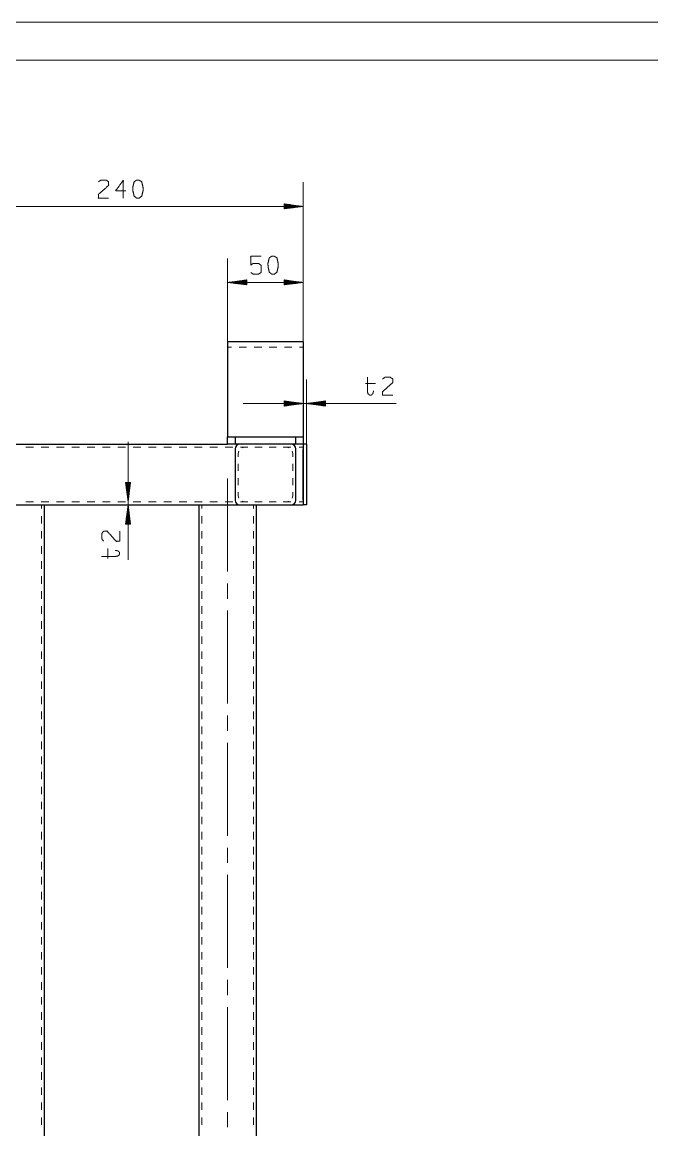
# Model space of a CAD drawing. Header units: millimetres. Extents: x 2210 to 79821, y -19430 to 2344.
# Drawn here: x 11795.6 to 11878.8, y 1643.5 to 1789.8 of the extents above; entities that cross this region are included whole.
import ezdxf

# ---------------------------------------------------------------- set-up
doc = ezdxf.new("R2010")
doc.units = ezdxf.units.MM
doc.layers.add('101', color=7, linetype='Continuous', true_color=0xffffff)

msp = doc.modelspace()

# ---------------------------------------------------------------- linework, layer by layer
at = {"layer": '101', "color": 133, "linetype": 'Continuous', "lineweight": 18}
for p, q in [((12089.95, 1789.82), (11669.95, 1789.82)), ((12084.95, 1784.82), (11694.95, 1784.82))]:
    msp.add_line(p, q, dxfattribs=at)
at = {"layer": '101', "color": 22, "linetype": 'Continuous', "lineweight": 18}
for p, q in [((11832.77, 1747.59), (11832.77, 1768.66)), ((11784.77, 1765.48), (11832.77, 1765.48)), ((11830.23, 1765.82), (11830.23, 1765.15)), ((11832.77, 1765.48), (11830.23, 1765.82)), ((11830.23, 1765.81), (11830.27, 1765.81)), ((11830.23, 1765.81), (11830.27, 1765.81)), ((11830.23, 1765.76), (11830.65, 1765.76)), ((11830.23, 1765.71), (11831.04, 1765.71)), ((11830.23, 1765.66), (11831.42, 1765.66)), ((11830.23, 1765.61), (11831.81, 1765.61)), ((11830.23, 1765.56), (11832.2, 1765.56)), ((11830.23, 1765.51), (11832.58, 1765.51)), ((11830.23, 1765.15), (11832.77, 1765.48)), ((11830.23, 1765.46), (11832.58, 1765.46)), ((11830.23, 1765.41), (11832.2, 1765.41)), ((11830.23, 1765.36), (11831.81, 1765.36)), ((11830.23, 1765.31), (11831.42, 1765.31)), ((11830.23, 1765.25), (11831.04, 1765.25)), ((11830.23, 1765.2), (11830.65, 1765.2)), ((11830.23, 1765.15), (11830.27, 1765.15)), ((11830.23, 1765.15), (11830.27, 1765.15)), ((11822.77, 1747.59), (11822.77, 1758.61)), ((11832.77, 1747.59), (11832.77, 1758.61)), ((11825.31, 1755.77), (11822.77, 1755.44)), ((11822.77, 1755.44), (11832.77, 1755.44)), ((11822.77, 1755.44), (11825.31, 1755.1)), ((11825.31, 1755.46), (11822.97, 1755.46)), ((11825.31, 1755.41), (11822.97, 1755.41)), ((11825.31, 1755.51), (11823.35, 1755.51)), ((11825.31, 1755.36), (11823.35, 1755.36)), ((11825.31, 1755.56), (11823.74, 1755.56)), ((11825.31, 1755.31), (11823.74, 1755.31)), ((11825.31, 1755.61), (11824.12, 1755.61)), ((11825.31, 1755.26), (11824.12, 1755.26)), ((11825.31, 1755.66), (11824.51, 1755.66)), ((11825.31, 1755.21), (11824.51, 1755.21)), ((11825.31, 1755.72), (11824.9, 1755.72)), ((11825.31, 1755.16), (11824.9, 1755.16)), ((11825.31, 1755.77), (11825.28, 1755.77)), ((11825.31, 1755.77), (11825.28, 1755.77)), ((11825.31, 1755.11), (11825.28, 1755.11)), ((11825.31, 1755.11), (11825.28, 1755.11)), ((11825.31, 1755.1), (11825.31, 1755.77)), ((11832.77, 1755.44), (11830.23, 1755.77)), ((11830.23, 1755.77), (11830.27, 1755.77)), ((11830.23, 1755.77), (11830.23, 1755.1)), ((11830.23, 1755.77), (11830.27, 1755.77)), ((11830.23, 1755.72), (11830.65, 1755.72)), ((11830.23, 1755.66), (11831.04, 1755.66)), ((11830.23, 1755.61), (11831.42, 1755.61)), ((11830.23, 1755.56), (11831.81, 1755.56)), ((11830.23, 1755.51), (11832.2, 1755.51)), ((11830.23, 1755.46), (11832.58, 1755.46)), ((11830.23, 1755.1), (11832.77, 1755.44)), ((11830.23, 1755.41), (11832.58, 1755.41)), ((11830.23, 1755.36), (11832.2, 1755.36)), ((11830.23, 1755.31), (11831.81, 1755.31)), ((11830.23, 1755.26), (11831.42, 1755.26)), ((11830.23, 1755.21), (11831.04, 1755.21)), ((11830.23, 1755.16), (11830.65, 1755.16)), ((11830.23, 1755.11), (11830.27, 1755.11)), ((11830.23, 1755.11), (11830.27, 1755.11)), ((11832.77, 1734.05), (11832.77, 1742.61)), ((11833.17, 1734.05), (11833.17, 1742.61)), ((11824.84, 1739.43), (11845.03, 1739.43)), ((11830.23, 1739.77), (11830.23, 1739.1)), ((11832.77, 1739.43), (11830.23, 1739.77)), ((11830.23, 1739.76), (11830.27, 1739.76)), ((11830.23, 1739.76), (11830.27, 1739.76)), ((11830.23, 1739.71), (11830.65, 1739.71)), ((11830.23, 1739.66), (11831.04, 1739.66)), ((11830.23, 1739.61), (11831.42, 1739.61)), ((11830.23, 1739.56), (11831.81, 1739.56)), ((11830.23, 1739.51), (11832.2, 1739.51)), ((11830.23, 1739.46), (11832.58, 1739.46)), ((11830.23, 1739.1), (11832.77, 1739.43)), ((11830.23, 1739.41), (11832.58, 1739.41)), ((11830.23, 1739.36), (11832.2, 1739.36)), ((11830.23, 1739.31), (11831.81, 1739.31)), ((11830.23, 1739.26), (11831.42, 1739.26)), ((11830.23, 1739.21), (11831.04, 1739.21)), ((11830.23, 1739.15), (11830.65, 1739.15)), ((11830.23, 1739.1), (11830.27, 1739.1)), ((11830.23, 1739.1), (11830.27, 1739.1)), ((11835.71, 1739.77), (11833.17, 1739.43)), ((11833.17, 1739.43), (11835.71, 1739.1)), ((11835.71, 1739.46), (11833.37, 1739.46)), ((11835.71, 1739.41), (11833.37, 1739.41)), ((11835.71, 1739.51), (11833.75, 1739.51)), ((11835.71, 1739.36), (11833.75, 1739.36)), ((11835.71, 1739.56), (11834.14, 1739.56)), ((11835.71, 1739.31), (11834.14, 1739.31)), ((11835.71, 1739.61), (11834.52, 1739.61)), ((11835.71, 1739.26), (11834.52, 1739.26)), ((11835.71, 1739.66), (11834.91, 1739.66)), ((11835.71, 1739.21), (11834.91, 1739.21)), ((11835.71, 1739.71), (11835.3, 1739.71)), ((11835.71, 1739.15), (11835.3, 1739.15)), ((11835.71, 1739.76), (11835.68, 1739.76)), ((11835.71, 1739.76), (11835.68, 1739.76)), ((11835.71, 1739.1), (11835.68, 1739.1)), ((11835.71, 1739.1), (11835.68, 1739.1)), ((11835.71, 1739.1), (11835.71, 1739.77)), ((11809.61, 1718.78), (11809.61, 1734.39)), ((11809.28, 1728.99), (11809.61, 1726.45)), ((11809.95, 1728.99), (11809.28, 1728.99)), ((11809.28, 1728.99), (11809.28, 1728.96)), ((11809.28, 1728.99), (11809.28, 1728.96)), ((11809.33, 1728.99), (11809.33, 1728.57)), ((11809.38, 1728.99), (11809.38, 1728.19)), ((11809.43, 1728.99), (11809.43, 1727.8)), ((11809.49, 1728.99), (11809.49, 1727.41)), ((11809.54, 1728.99), (11809.54, 1727.03)), ((11809.59, 1728.99), (11809.59, 1726.64)), ((11809.61, 1726.45), (11809.95, 1728.99)), ((11809.64, 1728.99), (11809.64, 1726.64)), ((11809.69, 1728.99), (11809.69, 1727.03)), ((11809.74, 1728.99), (11809.74, 1727.41)), ((11809.79, 1728.99), (11809.79, 1727.8)), ((11809.84, 1728.99), (11809.84, 1728.19)), ((11809.89, 1728.99), (11809.89, 1728.57)), ((11809.94, 1728.99), (11809.94, 1728.96)), ((11809.94, 1728.99), (11809.94, 1728.96)), ((11809.61, 1726.05), (11809.28, 1723.51)), ((11809.59, 1723.51), (11809.59, 1725.86)), ((11809.95, 1723.51), (11809.61, 1726.05)), ((11809.64, 1723.51), (11809.64, 1725.86)), ((11809.38, 1723.51), (11809.38, 1724.31)), ((11809.43, 1723.51), (11809.43, 1724.7)), ((11809.49, 1723.51), (11809.49, 1725.09)), ((11809.54, 1723.51), (11809.54, 1725.47)), ((11809.69, 1723.51), (11809.69, 1725.47)), ((11809.74, 1723.51), (11809.74, 1725.09)), ((11809.79, 1723.51), (11809.79, 1724.7)), ((11809.84, 1723.51), (11809.84, 1724.31)), ((11809.28, 1723.51), (11809.28, 1723.54)), ((11809.28, 1723.51), (11809.28, 1723.54)), ((11809.28, 1723.51), (11809.95, 1723.51)), ((11809.33, 1723.51), (11809.33, 1723.93)), ((11809.89, 1723.51), (11809.89, 1723.93)), ((11809.94, 1723.51), (11809.94, 1723.54)), ((11809.94, 1723.51), (11809.94, 1723.54))]:
    msp.add_line(p, q, dxfattribs=at)
at = {"layer": '101', "color": 92, "linetype": 'Continuous', "lineweight": 25}
for p, q in [((11822.77, 1747.59), (11822.77, 1745.05)), ((11832.77, 1747.59), (11822.77, 1747.59)), ((11832.77, 1747.59), (11832.77, 1745.05)), ((11822.77, 1743.64), (11822.77, 1736.05)), ((11832.77, 1743.64), (11832.77, 1736.05)), ((11822.77, 1734.05), (11822.77, 1735.05)), ((11822.77, 1735.05), (11823.77, 1735.05)), ((11823.77, 1735.05), (11823.77, 1734.05)), ((11823.77, 1735.05), (11831.77, 1735.05)), ((11831.77, 1734.05), (11831.77, 1735.05)), ((11831.77, 1735.05), (11832.77, 1735.05)), ((11832.77, 1735.05), (11832.77, 1734.05)), ((11794.77, 1734.05), (11822.77, 1734.05)), ((11823.77, 1734.05), (11822.77, 1734.05)), ((11831.77, 1734.05), (11823.77, 1734.05)), ((11832.77, 1734.05), (11831.77, 1734.05)), ((11832.77, 1726.65), (11832.77, 1733.45)), ((11796.47, 1726.05), (11821.08, 1726.05)), ((11798.57, 1581.05), (11798.57, 1726.05)), ((11818.97, 1726.05), (11818.97, 1581.05)), ((11826.57, 1581.05), (11826.57, 1726.05)), ((11831.17, 1726.05), (11832.77, 1726.05))]:
    msp.add_line(p, q, dxfattribs=at)
at = {"layer": '101', "color": 53, "linetype": 'Continuous', "lineweight": 18}
for p, q in [((11823.27, 1746.88), (11822.77, 1746.88)), ((11825.27, 1746.88), (11824.27, 1746.88)), ((11827.27, 1746.88), (11826.27, 1746.88)), ((11829.27, 1746.88), (11828.27, 1746.88)), ((11831.27, 1746.88), (11830.27, 1746.88)), ((11832.77, 1746.88), (11832.27, 1746.88)), ((11796.12, 1733.65), (11797.13, 1733.65)), ((11798.14, 1733.65), (11799.16, 1733.65)), ((11800.17, 1733.65), (11801.18, 1733.65)), ((11802.19, 1733.65), (11803.21, 1733.65)), ((11804.22, 1733.65), (11805.23, 1733.65)), ((11806.24, 1733.65), (11807.26, 1733.65)), ((11808.27, 1733.65), (11809.28, 1733.65)), ((11810.29, 1733.65), (11811.31, 1733.65)), ((11812.32, 1733.65), (11813.33, 1733.65)), ((11814.34, 1733.65), (11815.36, 1733.65)), ((11816.37, 1733.65), (11817.38, 1733.65)), ((11818.39, 1733.65), (11819.4, 1733.65)), ((11820.42, 1733.65), (11821.43, 1733.65)), ((11822.44, 1733.65), (11823.45, 1733.65)), ((11824.25, 1733.15), (11824.17, 1732.85)), ((11824.17, 1732.85), (11824.17, 1732.38)), ((11824.47, 1733.65), (11824.97, 1733.65)), ((11824.97, 1733.65), (11824.67, 1733.57)), ((11825.44, 1733.65), (11824.97, 1733.65)), ((11827.31, 1733.65), (11826.37, 1733.65)), ((11829.17, 1733.65), (11828.24, 1733.65)), ((11830.57, 1733.65), (11830.11, 1733.65)), ((11830.87, 1733.57), (11830.57, 1733.65)), ((11830.57, 1733.65), (11831.12, 1733.65)), ((11831.37, 1732.85), (11831.29, 1733.15)), ((11831.37, 1732.38), (11831.37, 1732.85)), ((11832.22, 1733.65), (11832.77, 1733.65)), ((11824.17, 1731.45), (11824.17, 1730.52)), ((11831.37, 1730.52), (11831.37, 1731.45)), ((11824.17, 1729.58), (11824.17, 1728.65)), ((11831.37, 1728.65), (11831.37, 1729.58)), ((11824.17, 1727.72), (11824.17, 1727.25)), ((11824.17, 1727.25), (11824.25, 1726.95)), ((11831.29, 1726.95), (11831.37, 1727.25)), ((11831.37, 1727.25), (11831.37, 1727.72)), ((11796.12, 1726.45), (11797.13, 1726.45)), ((11798.14, 1726.45), (11799.16, 1726.45)), ((11798.17, 1725.55), (11798.17, 1726.05)), ((11800.17, 1726.45), (11801.18, 1726.45)), ((11802.19, 1726.45), (11803.21, 1726.45)), ((11804.22, 1726.45), (11805.23, 1726.45)), ((11806.24, 1726.45), (11807.26, 1726.45)), ((11808.27, 1726.45), (11809.28, 1726.45)), ((11810.29, 1726.45), (11811.31, 1726.45)), ((11812.32, 1726.45), (11813.33, 1726.45)), ((11814.34, 1726.45), (11815.36, 1726.45)), ((11816.37, 1726.45), (11817.38, 1726.45)), ((11818.39, 1726.45), (11819.4, 1726.45)), ((11819.37, 1726.05), (11819.37, 1725.55)), ((11820.42, 1726.45), (11821.43, 1726.45)), ((11822.44, 1726.45), (11823.45, 1726.45)), ((11824.47, 1726.45), (11824.97, 1726.45)), ((11824.67, 1726.53), (11824.97, 1726.45)), ((11824.97, 1726.45), (11825.44, 1726.45)), ((11826.17, 1725.55), (11826.17, 1726.05)), ((11826.37, 1726.45), (11827.31, 1726.45)), ((11828.24, 1726.45), (11829.17, 1726.45)), ((11830.11, 1726.45), (11830.57, 1726.45)), ((11830.57, 1726.45), (11830.87, 1726.53)), ((11830.57, 1726.45), (11831.12, 1726.45)), ((11832.22, 1726.45), (11832.77, 1726.45)), ((11798.17, 1723.57), (11798.17, 1724.56)), ((11819.37, 1724.56), (11819.37, 1723.57)), ((11826.17, 1723.57), (11826.17, 1724.56)), ((11798.17, 1721.58), (11798.17, 1722.57)), ((11819.37, 1722.57), (11819.37, 1721.58)), ((11826.17, 1721.58), (11826.17, 1722.57)), ((11798.17, 1719.59), (11798.17, 1720.59)), ((11819.37, 1720.59), (11819.37, 1719.59)), ((11826.17, 1719.59), (11826.17, 1720.59)), ((11798.17, 1717.61), (11798.17, 1718.6)), ((11819.37, 1718.6), (11819.37, 1717.61)), ((11826.17, 1717.61), (11826.17, 1718.6)), ((11798.17, 1715.62), (11798.17, 1716.62)), ((11819.37, 1716.62), (11819.37, 1715.62)), ((11826.17, 1715.62), (11826.17, 1716.62)), ((11798.17, 1713.64), (11798.17, 1714.63)), ((11819.37, 1714.63), (11819.37, 1713.64)), ((11826.17, 1713.64), (11826.17, 1714.63)), ((11798.17, 1711.65), (11798.17, 1712.64)), ((11819.37, 1712.64), (11819.37, 1711.65)), ((11826.17, 1711.65), (11826.17, 1712.64)), ((11798.17, 1709.66), (11798.17, 1710.66)), ((11819.37, 1710.66), (11819.37, 1709.66)), ((11826.17, 1709.66), (11826.17, 1710.66)), ((11798.17, 1707.68), (11798.17, 1708.67)), ((11819.37, 1708.67), (11819.37, 1707.68)), ((11826.17, 1707.68), (11826.17, 1708.67)), ((11798.17, 1705.69), (11798.17, 1706.68)), ((11819.37, 1706.68), (11819.37, 1705.69)), ((11826.17, 1705.69), (11826.17, 1706.68)), ((11798.17, 1703.7), (11798.17, 1704.7)), ((11819.37, 1704.7), (11819.37, 1703.7)), ((11826.17, 1703.7), (11826.17, 1704.7)), ((11798.17, 1701.72), (11798.17, 1702.71)), ((11819.37, 1702.71), (11819.37, 1701.72)), ((11826.17, 1701.72), (11826.17, 1702.71)), ((11798.17, 1699.73), (11798.17, 1700.72)), ((11819.37, 1700.72), (11819.37, 1699.73)), ((11826.17, 1699.73), (11826.17, 1700.72)), ((11798.17, 1697.75), (11798.17, 1698.74)), ((11819.37, 1698.74), (11819.37, 1697.75)), ((11826.17, 1697.75), (11826.17, 1698.74)), ((11798.17, 1695.76), (11798.17, 1696.75)), ((11819.37, 1696.75), (11819.37, 1695.76)), ((11826.17, 1695.76), (11826.17, 1696.75)), ((11798.17, 1693.77), (11798.17, 1694.77)), ((11819.37, 1694.77), (11819.37, 1693.77)), ((11826.17, 1693.77), (11826.17, 1694.77)), ((11798.17, 1691.79), (11798.17, 1692.78)), ((11819.37, 1692.78), (11819.37, 1691.79)), ((11826.17, 1691.79), (11826.17, 1692.78)), ((11798.17, 1689.8), (11798.17, 1690.79)), ((11819.37, 1690.79), (11819.37, 1689.8)), ((11826.17, 1689.8), (11826.17, 1690.79)), ((11798.17, 1687.81), (11798.17, 1688.81)), ((11819.37, 1688.81), (11819.37, 1687.81)), ((11826.17, 1687.81), (11826.17, 1688.81)), ((11798.17, 1685.83), (11798.17, 1686.82)), ((11819.37, 1686.82), (11819.37, 1685.83)), ((11826.17, 1685.83), (11826.17, 1686.82)), ((11798.17, 1683.84), (11798.17, 1684.83)), ((11819.37, 1684.83), (11819.37, 1683.84)), ((11826.17, 1683.84), (11826.17, 1684.83)), ((11798.17, 1681.85), (11798.17, 1682.85)), ((11819.37, 1682.85), (11819.37, 1681.85)), ((11826.17, 1681.85), (11826.17, 1682.85)), ((11798.17, 1679.87), (11798.17, 1680.86)), ((11819.37, 1680.86), (11819.37, 1679.87)), ((11826.17, 1679.87), (11826.17, 1680.86)), ((11798.17, 1677.88), (11798.17, 1678.88)), ((11819.37, 1678.88), (11819.37, 1677.88)), ((11826.17, 1677.88), (11826.17, 1678.88)), ((11798.17, 1675.9), (11798.17, 1676.89)), ((11819.37, 1676.89), (11819.37, 1675.9)), ((11826.17, 1675.9), (11826.17, 1676.89)), ((11798.17, 1673.91), (11798.17, 1674.9)), ((11819.37, 1674.9), (11819.37, 1673.91)), ((11826.17, 1673.91), (11826.17, 1674.9)), ((11798.17, 1671.92), (11798.17, 1672.92)), ((11819.37, 1672.92), (11819.37, 1671.92)), ((11826.17, 1671.92), (11826.17, 1672.92)), ((11798.17, 1669.94), (11798.17, 1670.93)), ((11819.37, 1670.93), (11819.37, 1669.94)), ((11826.17, 1669.94), (11826.17, 1670.93)), ((11798.17, 1667.95), (11798.17, 1668.94)), ((11819.37, 1668.94), (11819.37, 1667.95)), ((11826.17, 1667.95), (11826.17, 1668.94)), ((11798.17, 1665.96), (11798.17, 1666.96)), ((11819.37, 1666.96), (11819.37, 1665.96)), ((11826.17, 1665.96), (11826.17, 1666.96)), ((11798.17, 1663.98), (11798.17, 1664.97)), ((11819.37, 1664.97), (11819.37, 1663.98)), ((11826.17, 1663.98), (11826.17, 1664.97)), ((11798.17, 1661.99), (11798.17, 1662.99)), ((11819.37, 1662.99), (11819.37, 1661.99)), ((11826.17, 1661.99), (11826.17, 1662.99)), ((11798.17, 1660.01), (11798.17, 1661)), ((11819.37, 1661), (11819.37, 1660.01)), ((11826.17, 1660.01), (11826.17, 1661)), ((11798.17, 1658.02), (11798.17, 1659.01)), ((11819.37, 1659.01), (11819.37, 1658.02)), ((11826.17, 1658.02), (11826.17, 1659.01)), ((11798.17, 1656.03), (11798.17, 1657.03)), ((11819.37, 1657.03), (11819.37, 1656.03)), ((11826.17, 1656.03), (11826.17, 1657.03)), ((11798.17, 1654.05), (11798.17, 1655.04)), ((11819.37, 1655.04), (11819.37, 1654.05)), ((11826.17, 1654.05), (11826.17, 1655.04)), ((11798.17, 1652.06), (11798.17, 1653.05)), ((11819.37, 1653.05), (11819.37, 1652.06)), ((11826.17, 1652.06), (11826.17, 1653.05)), ((11798.17, 1650.07), (11798.17, 1651.07)), ((11819.37, 1651.07), (11819.37, 1650.07)), ((11826.17, 1650.07), (11826.17, 1651.07)), ((11798.17, 1648.09), (11798.17, 1649.08)), ((11819.37, 1649.08), (11819.37, 1648.09)), ((11826.17, 1648.09), (11826.17, 1649.08)), ((11798.17, 1646.1), (11798.17, 1647.09)), ((11819.37, 1647.09), (11819.37, 1646.1)), ((11826.17, 1646.1), (11826.17, 1647.09)), ((11798.17, 1644.12), (11798.17, 1645.11)), ((11819.37, 1645.11), (11819.37, 1644.12)), ((11826.17, 1644.12), (11826.17, 1645.11))]:
    msp.add_line(p, q, dxfattribs=at)
at = {"layer": '101', "color": 72, "linetype": 'Continuous', "lineweight": 18}
for p, q in [((11840.97, 1742.1), (11842.29, 1742.1)), ((11806.94, 1718.96), (11806.94, 1720.29))]:
    msp.add_line(p, q, dxfattribs=at)
at = {"layer": '101', "color": 72, "linetype": 'Continuous', "lineweight": 25}
for p, q in [((11823.77, 1733.45), (11823.77, 1726.65)), ((11831.17, 1734.05), (11824.37, 1734.05)), ((11831.77, 1726.65), (11831.77, 1733.45)), ((11833.17, 1734.05), (11832.77, 1734.05)), ((11832.77, 1733.45), (11832.77, 1726.65)), ((11833.17, 1733.45), (11833.17, 1726.65)), ((11824.37, 1726.05), (11831.17, 1726.05)), ((11833.17, 1726.05), (11832.77, 1726.05))]:
    msp.add_line(p, q, dxfattribs=at)
at = {"layer": '101', "color": 151, "linetype": 'Continuous', "lineweight": 18}
for p, q in [((11822.77, 1713.65), (11822.77, 1715.66)), ((11822.77, 1699.79), (11822.77, 1712.07)), ((11822.77, 1696.19), (11822.77, 1698.2)), ((11822.77, 1682.33), (11822.77, 1694.61)), ((11822.77, 1678.74), (11822.77, 1680.74)), ((11822.77, 1664.87), (11822.77, 1677.15)), ((11822.77, 1661.28), (11822.77, 1663.28)), ((11822.77, 1647.41), (11822.77, 1659.69)), ((11822.77, 1643.82), (11822.77, 1645.82))]:
    msp.add_line(p, q, dxfattribs=at)
at = {"layer": '101', "color": 72, "linetype": 'Continuous', "lineweight": 25}
for centre, start, end in [((11824.37, 1733.45), 90, 180), ((11831.17, 1733.45), 0, 90), ((11824.37, 1726.65), 180, 270), ((11831.17, 1726.65), 270, 0)]:
    msp.add_arc(centre, 0.6, start, end, dxfattribs=at)
at = {"layer": '101', "color": 72, "linetype": 'Continuous', "lineweight": 18}
for points, knots in [([(11805.69, 1768.73), (11806.01, 1768.95), (11806.7, 1768.95), (11807.04, 1768.73), (11807.04, 1768.25), (11805.68, 1767.05), (11805.69, 1766.58), (11807.04, 1766.58)], [0, 0, 0.069693, 0.192978, 0.265274, 0.350226, 0.674741, 0.759752, 1, 1]), ([(11809.31, 1767.53), (11807.97, 1767.53), (11808.98, 1768.95), (11808.98, 1766.58)], [0, 0, 0.24587, 0.565295, 1, 1]), ([(11811.08, 1766.58), (11811.41, 1766.83), (11811.59, 1767.53), (11811.59, 1768), (11811.41, 1768.73), (11811.08, 1768.95), (11810.74, 1768.95), (11810.41, 1768.73), (11810.23, 1768), (11810.25, 1767.53), (11810.41, 1766.83), (11810.74, 1766.58), (11811.08, 1766.58)], [0, 0, 0.067525, 0.183972, 0.260582, 0.380942, 0.44614, 0.500305, 0.565504, 0.685863, 0.762527, 0.878309, 0.945835, 1, 1]), ([(11825.82, 1756.75), (11826.15, 1756.53), (11826.84, 1756.53), (11827.18, 1756.75), (11827.18, 1757.7), (11826.84, 1757.95), (11826.15, 1757.95), (11825.82, 1757.73), (11825.82, 1758.9), (11827.18, 1758.9)], [0, 0, 0.062229, 0.168344, 0.230572, 0.376816, 0.441264, 0.547379, 0.609608, 0.790489, 1, 1]), ([(11828.94, 1756.53), (11829.28, 1756.78), (11829.45, 1757.48), (11829.45, 1757.95), (11829.28, 1758.68), (11828.94, 1758.9), (11828.6, 1758.9), (11828.27, 1758.68), (11828.09, 1757.95), (11828.11, 1757.48), (11828.27, 1756.78), (11828.6, 1756.53), (11828.94, 1756.53)], [0, 0, 0.067525, 0.183972, 0.260582, 0.380942, 0.44614, 0.500305, 0.565504, 0.685863, 0.762527, 0.878309, 0.945835, 1, 1]), ([(11842.05, 1741.1), (11841.96, 1740.75), (11841.76, 1740.55), (11841.52, 1740.55), (11841.3, 1740.75), (11841.23, 1741.1), (11841.23, 1742.93)], [0, 0, 0.107404, 0.190397, 0.264021, 0.350761, 0.456999, 1, 1]), ([(11843.24, 1742.68), (11843.56, 1742.9), (11844.25, 1742.9), (11844.59, 1742.68), (11844.59, 1742.2), (11843.23, 1741), (11843.24, 1740.53), (11844.59, 1740.53)], [0, 0, 0.069692, 0.192977, 0.265275, 0.350226, 0.674741, 0.759751, 1, 1]), ([(11806.37, 1721.24), (11806.14, 1721.56), (11806.14, 1722.25), (11806.37, 1722.58), (11806.84, 1722.58), (11808.04, 1721.22), (11808.52, 1721.24), (11808.52, 1722.58)], [0, 0, 0.069694, 0.192979, 0.265274, 0.350227, 0.67474, 0.759752, 1, 1]), ([(11807.94, 1720.04), (11808.29, 1719.95), (11808.49, 1719.76), (11808.49, 1719.51), (11808.29, 1719.3), (11807.94, 1719.23), (11806.12, 1719.23)], [0, 0, 0.107403, 0.190394, 0.264019, 0.350757, 0.456997, 1, 1])]:
    msp.add_open_spline(points, degree=1, knots=knots, dxfattribs=at)
at = {"layer": '101', "color": 92, "linetype": 'Continuous', "lineweight": 25}
for points in [[(11822.77, 1745.05), (11822.77, 1743.64)], [(11832.77, 1745.05), (11832.77, 1743.64)], [(11822.77, 1736.05), (11822.77, 1735.55), (11822.77, 1735.05)], [(11832.77, 1736.05), (11832.77, 1735.55), (11832.77, 1735.05)], [(11832.77, 1734.05), (11832.77, 1733.45)], [(11794.77, 1726.05), (11796.47, 1726.05)], [(11821.08, 1726.05), (11822.77, 1726.05)], [(11822.77, 1726.05), (11824.37, 1726.05)], [(11832.77, 1726.65), (11832.77, 1726.05)]]:
    msp.add_open_spline(points, degree=1, dxfattribs=at)
at = {"layer": '101', "color": 72, "linetype": 'Continuous', "lineweight": 25}
for points in [[(11832.77, 1734.05), (11832.77, 1733.45)], [(11833.17, 1734.05), (11833.17, 1733.45)], [(11832.77, 1726.65), (11832.77, 1726.05)], [(11833.17, 1726.65), (11833.17, 1726.05)]]:
    msp.add_open_spline(points, degree=1, dxfattribs=at)
at = {"layer": '101', "color": 151, "linetype": 'Continuous', "lineweight": 18}
msp.add_open_spline([(11822.77, 1717.25), (11822.77, 1726.35), (11822.77, 1729.53)], degree=1, knots=[0, 0, 0.741396, 1, 1], dxfattribs=at)

doc.saveas('drawing.dxf')
